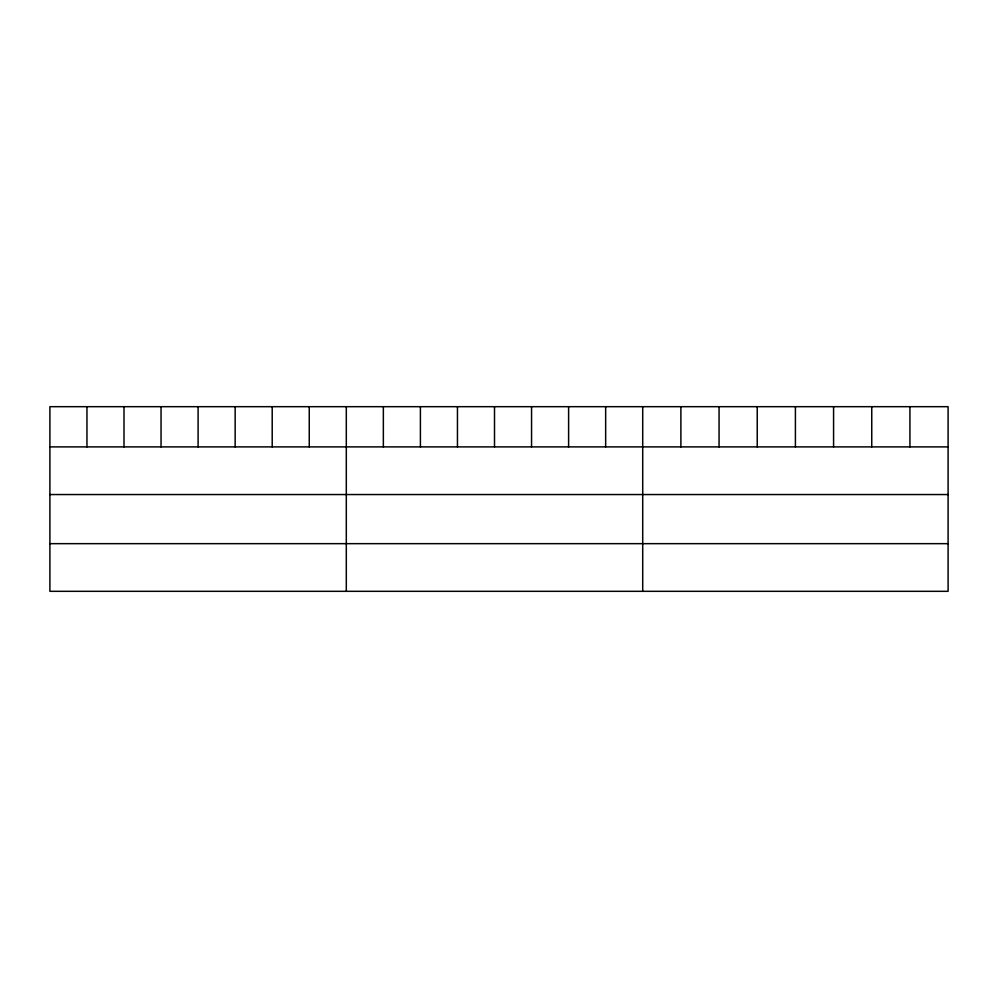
<?xml version="1.0" encoding="UTF-8"?>
<svg xmlns="http://www.w3.org/2000/svg" width="998" height="998" viewBox="0 0 998 998"><rect width="100%" height="100%" fill="white"/><g stroke="black" fill="none" stroke-linecap="round" stroke-linejoin="round"><path stroke-width="1.5" d="M948.1 446.892L948.1 591.315L49.9 591.315L49.9 406.685L948.1 406.685L948.1 446.892L49.9 446.892M49.9 494.546L948.1 494.546M49.9 543.661L948.1 543.661M909.927 406.685L909.927 446.892M871.753 406.685L871.753 446.892M833.58 406.685L833.58 446.892M795.406 406.685L795.406 446.892M757.233 406.685L757.233 446.892M719.059 406.685L719.059 446.892M680.885 406.685L680.885 446.892M642.712 406.685L642.712 591.315M605.661 406.685L605.661 446.892M568.611 406.685L568.611 446.892M531.56 406.685L531.56 446.892M494.509 406.685L494.509 446.892M457.458 406.685L457.458 446.892M420.408 406.685L420.408 446.892M383.357 406.685L383.357 446.892M346.306 406.685L346.306 591.315M309.255 406.685L309.255 446.892M272.204 406.685L272.204 446.892M235.154 406.685L235.154 446.892M198.103 406.685L198.103 446.892M161.052 406.685L161.052 446.892M124.002 406.685L124.002 446.892M86.951 406.685L86.951 446.892"/></g></svg>
